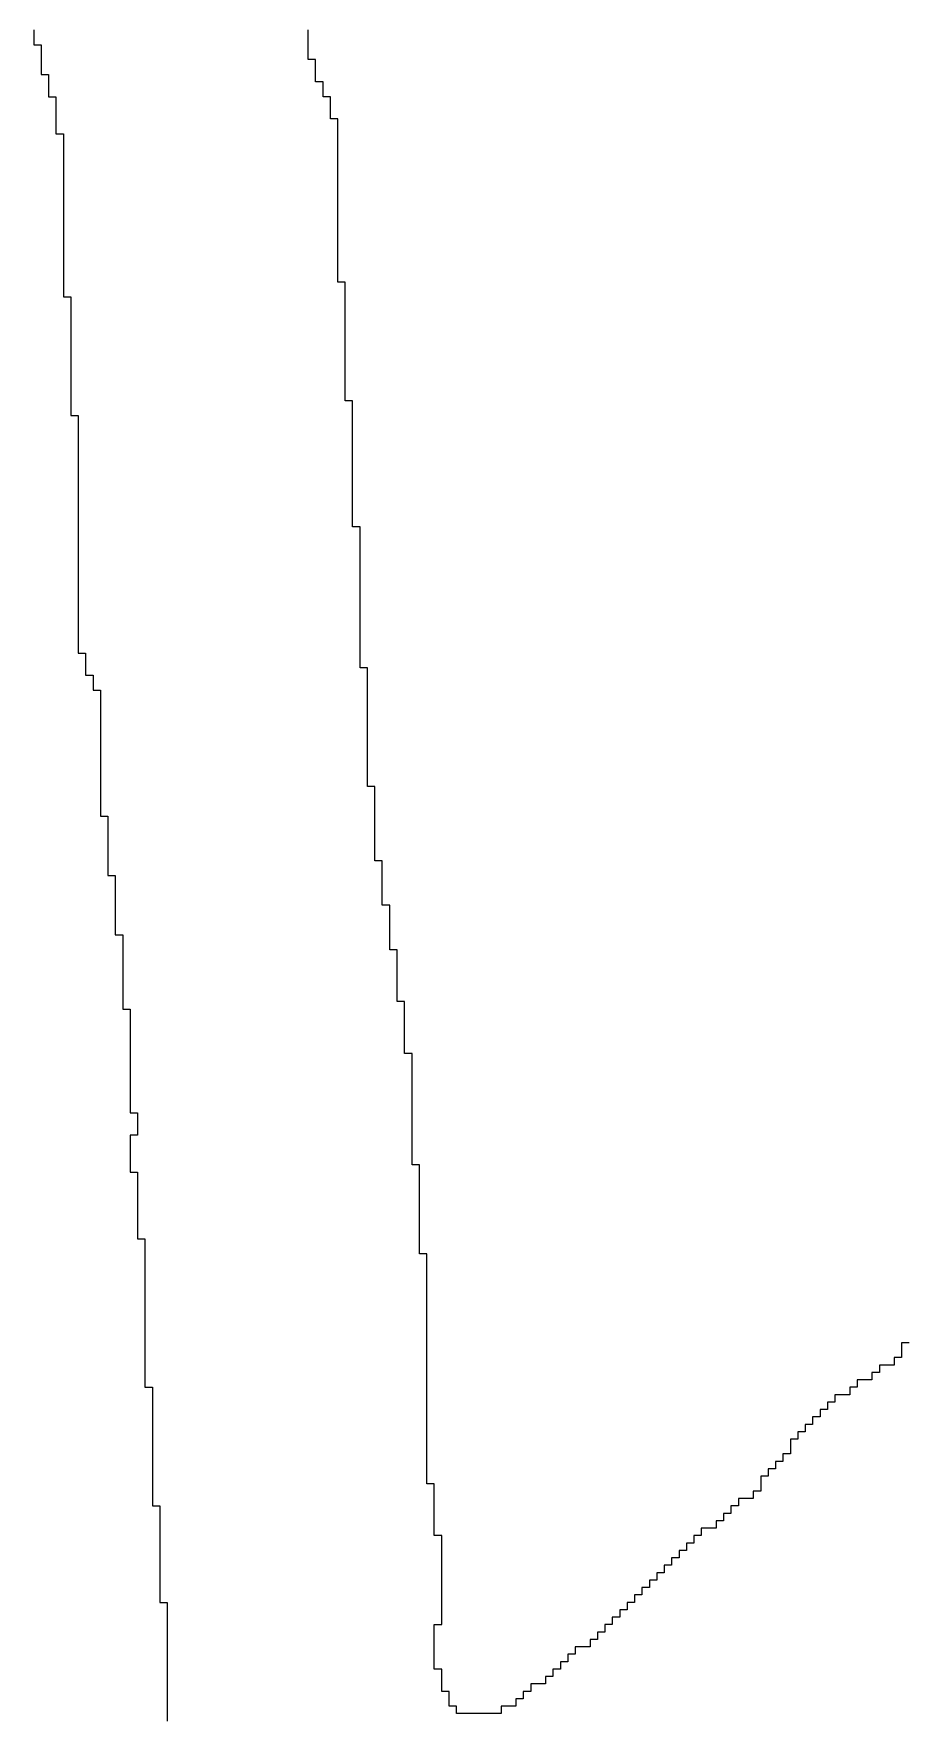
# Model space of a CAD drawing. Header units: millimetres. Extents: x 9.6 to 105, y 7.6 to 66.9.
# Drawn here: x 87.8037 to 87.9644, y 22.3076 to 22.6179 of the extents above; entities that cross this region are included whole.
import ezdxf

# ---------------------------------------------------------------- set-up
doc = ezdxf.new("R2010")
doc.units = ezdxf.units.MM
doc.layers.add('BottomOverlay', color=54, linetype='Continuous')

msp = doc.modelspace()

# ---------------------------------------------------------------- linework, layer by layer
at = {"layer": 'BottomOverlay'}
for p, q in [((87.80374, 22.61861), (87.80374, 22.61724)), ((87.80374, 22.61724), (87.80374, 22.61588)), ((87.80374, 22.61588), (87.80511, 22.61588)), ((87.80511, 22.61588), (87.80511, 22.61451)), ((87.85432, 22.61724), (87.85432, 22.61861)), ((87.85432, 22.61588), (87.85432, 22.61724)), ((87.85432, 22.61451), (87.85432, 22.61588)), ((87.80511, 22.61451), (87.80511, 22.61314)), ((87.80511, 22.61314), (87.80511, 22.61178)), ((87.85432, 22.61314), (87.85432, 22.61451)), ((87.85569, 22.61314), (87.85432, 22.61314)), ((87.85569, 22.61178), (87.85569, 22.61314)), ((87.80511, 22.61178), (87.80511, 22.61041)), ((87.80511, 22.61041), (87.80648, 22.61041)), ((87.80648, 22.61041), (87.80648, 22.60904)), ((87.85569, 22.61041), (87.85569, 22.61178)), ((87.85569, 22.60904), (87.85569, 22.61041)), ((87.80648, 22.60904), (87.80648, 22.60768)), ((87.80648, 22.60768), (87.80648, 22.60631)), ((87.80648, 22.60631), (87.80784, 22.60631)), ((87.80784, 22.60631), (87.80784, 22.60494)), ((87.85706, 22.60904), (87.85569, 22.60904)), ((87.85706, 22.60768), (87.85706, 22.60904)), ((87.85706, 22.60631), (87.85706, 22.60768)), ((87.85842, 22.60631), (87.85706, 22.60631)), ((87.85842, 22.60494), (87.85842, 22.60631)), ((87.80784, 22.60494), (87.80784, 22.60357)), ((87.80784, 22.60357), (87.80784, 22.60221)), ((87.85842, 22.60357), (87.85842, 22.60494)), ((87.85842, 22.60221), (87.85842, 22.60357)), ((87.80784, 22.60221), (87.80784, 22.60084)), ((87.80784, 22.60084), (87.80784, 22.59947)), ((87.85979, 22.60221), (87.85842, 22.60221)), ((87.85979, 22.60084), (87.85979, 22.60221)), ((87.85979, 22.59947), (87.85979, 22.60084)), ((87.80784, 22.59947), (87.80921, 22.59947)), ((87.80921, 22.59947), (87.80921, 22.59811)), ((87.80921, 22.59811), (87.80921, 22.59674)), ((87.85979, 22.59811), (87.85979, 22.59947)), ((87.85979, 22.59674), (87.85979, 22.59811)), ((87.80921, 22.59674), (87.80921, 22.59537)), ((87.80921, 22.59537), (87.80921, 22.59401)), ((87.80921, 22.59401), (87.80921, 22.59264)), ((87.85979, 22.59537), (87.85979, 22.59674)), ((87.85979, 22.59401), (87.85979, 22.59537)), ((87.85979, 22.59264), (87.85979, 22.59401)), ((87.80921, 22.59264), (87.80921, 22.59127)), ((87.80921, 22.59127), (87.80921, 22.5899)), ((87.85979, 22.59127), (87.85979, 22.59264)), ((87.85979, 22.5899), (87.85979, 22.59127)), ((87.80921, 22.5899), (87.80921, 22.58854)), ((87.80921, 22.58854), (87.80921, 22.58717)), ((87.85979, 22.58854), (87.85979, 22.5899)), ((87.85979, 22.58717), (87.85979, 22.58854)), ((87.80921, 22.58717), (87.80921, 22.5858)), ((87.80921, 22.5858), (87.80921, 22.58444)), ((87.85979, 22.5858), (87.85979, 22.58717)), ((87.85979, 22.58444), (87.85979, 22.5858)), ((87.80921, 22.58444), (87.80921, 22.58307)), ((87.80921, 22.58307), (87.80921, 22.5817)), ((87.80921, 22.5817), (87.80921, 22.58034)), ((87.85979, 22.58307), (87.85979, 22.58444)), ((87.85979, 22.5817), (87.85979, 22.58307)), ((87.85979, 22.58034), (87.85979, 22.5817)), ((87.80921, 22.58034), (87.80921, 22.57897)), ((87.80921, 22.57897), (87.80921, 22.5776)), ((87.85979, 22.57897), (87.85979, 22.58034)), ((87.85979, 22.5776), (87.85979, 22.57897)), ((87.80921, 22.5776), (87.80921, 22.57623)), ((87.80921, 22.57623), (87.80921, 22.57487)), ((87.85979, 22.57623), (87.85979, 22.5776)), ((87.85979, 22.57487), (87.85979, 22.57623)), ((87.80921, 22.57487), (87.80921, 22.5735)), ((87.80921, 22.5735), (87.80921, 22.57213)), ((87.80921, 22.57213), (87.80921, 22.57077)), ((87.85979, 22.5735), (87.85979, 22.57487)), ((87.85979, 22.57213), (87.85979, 22.5735)), ((87.86116, 22.57213), (87.85979, 22.57213)), ((87.86116, 22.57077), (87.86116, 22.57213)), ((87.80921, 22.57077), (87.80921, 22.5694)), ((87.80921, 22.5694), (87.81058, 22.5694)), ((87.81058, 22.5694), (87.81058, 22.56803)), ((87.86116, 22.5694), (87.86116, 22.57077)), ((87.86116, 22.56803), (87.86116, 22.5694)), ((87.81058, 22.56803), (87.81058, 22.56667)), ((87.81058, 22.56667), (87.81058, 22.5653)), ((87.86116, 22.56667), (87.86116, 22.56803)), ((87.86116, 22.5653), (87.86116, 22.56667)), ((87.81058, 22.5653), (87.81058, 22.56393)), ((87.81058, 22.56393), (87.81058, 22.56256)), ((87.86116, 22.56393), (87.86116, 22.5653)), ((87.86116, 22.56256), (87.86116, 22.56393)), ((87.81058, 22.56256), (87.81058, 22.5612)), ((87.81058, 22.5612), (87.81058, 22.55983)), ((87.81058, 22.55983), (87.81058, 22.55846)), ((87.86116, 22.5612), (87.86116, 22.56256)), ((87.86116, 22.55983), (87.86116, 22.5612)), ((87.86116, 22.55846), (87.86116, 22.55983)), ((87.81058, 22.55846), (87.81058, 22.55709)), ((87.81058, 22.55709), (87.81058, 22.55573)), ((87.86116, 22.55709), (87.86116, 22.55846)), ((87.86116, 22.55573), (87.86116, 22.55709)), ((87.81058, 22.55573), (87.81058, 22.55436)), ((87.81058, 22.55436), (87.81058, 22.553)), ((87.86116, 22.55436), (87.86116, 22.55573)), ((87.86116, 22.553), (87.86116, 22.55436)), ((87.81058, 22.553), (87.81058, 22.55163)), ((87.81058, 22.55163), (87.81058, 22.55026)), ((87.86116, 22.55163), (87.86116, 22.553)), ((87.86116, 22.55026), (87.86116, 22.55163)), ((87.81058, 22.55026), (87.81058, 22.54889)), ((87.81058, 22.54889), (87.81058, 22.54753)), ((87.81058, 22.54753), (87.81195, 22.54753)), ((87.81195, 22.54753), (87.81195, 22.54616)), ((87.86252, 22.55026), (87.86116, 22.55026)), ((87.86252, 22.54889), (87.86252, 22.55026)), ((87.86252, 22.54753), (87.86252, 22.54889)), ((87.86252, 22.54616), (87.86252, 22.54753)), ((87.81195, 22.54616), (87.81195, 22.54479)), ((87.81195, 22.54479), (87.81195, 22.54342)), ((87.86252, 22.54479), (87.86252, 22.54616)), ((87.86252, 22.54342), (87.86252, 22.54479)), ((87.81195, 22.54342), (87.81195, 22.54206)), ((87.81195, 22.54206), (87.81195, 22.54069)), ((87.86252, 22.54206), (87.86252, 22.54342)), ((87.86252, 22.54069), (87.86252, 22.54206)), ((87.81195, 22.54069), (87.81195, 22.53933)), ((87.81195, 22.53933), (87.81195, 22.53796)), ((87.81195, 22.53796), (87.81195, 22.53659)), ((87.86252, 22.53933), (87.86252, 22.54069)), ((87.86252, 22.53796), (87.86252, 22.53933)), ((87.86252, 22.53659), (87.86252, 22.53796)), ((87.81195, 22.53659), (87.81195, 22.53522)), ((87.81195, 22.53522), (87.81195, 22.53386)), ((87.86252, 22.53522), (87.86252, 22.53659)), ((87.86252, 22.53386), (87.86252, 22.53522)), ((87.81195, 22.53386), (87.81195, 22.53249)), ((87.81195, 22.53249), (87.81195, 22.53112)), ((87.86252, 22.53249), (87.86252, 22.53386)), ((87.86252, 22.53112), (87.86252, 22.53249)), ((87.81195, 22.53112), (87.81195, 22.52975)), ((87.81195, 22.52975), (87.81195, 22.52839)), ((87.86252, 22.52975), (87.86252, 22.53112)), ((87.86252, 22.52839), (87.86252, 22.52975)), ((87.81195, 22.52839), (87.81195, 22.52702)), ((87.81195, 22.52702), (87.81195, 22.52565)), ((87.81195, 22.52565), (87.81195, 22.52429)), ((87.86252, 22.52702), (87.86252, 22.52839)), ((87.86389, 22.52702), (87.86252, 22.52702)), ((87.86389, 22.52565), (87.86389, 22.52702)), ((87.86389, 22.52429), (87.86389, 22.52565)), ((87.81195, 22.52429), (87.81195, 22.52292)), ((87.81195, 22.52292), (87.81195, 22.52155)), ((87.86389, 22.52292), (87.86389, 22.52429)), ((87.86389, 22.52155), (87.86389, 22.52292)), ((87.81195, 22.52155), (87.81195, 22.52019)), ((87.81195, 22.52019), (87.81195, 22.51882)), ((87.86389, 22.52019), (87.86389, 22.52155)), ((87.86389, 22.51882), (87.86389, 22.52019)), ((87.81195, 22.51882), (87.81195, 22.51745)), ((87.81195, 22.51745), (87.81195, 22.51609)), ((87.86389, 22.51745), (87.86389, 22.51882)), ((87.86389, 22.51609), (87.86389, 22.51745)), ((87.81195, 22.51609), (87.81195, 22.51472)), ((87.81195, 22.51472), (87.81195, 22.51335)), ((87.81195, 22.51335), (87.81195, 22.51198)), ((87.86389, 22.51472), (87.86389, 22.51609)), ((87.86389, 22.51335), (87.86389, 22.51472)), ((87.86389, 22.51198), (87.86389, 22.51335)), ((87.81195, 22.51198), (87.81195, 22.51062)), ((87.81195, 22.51062), (87.81195, 22.50925)), ((87.86389, 22.51062), (87.86389, 22.51198)), ((87.86389, 22.50925), (87.86389, 22.51062)), ((87.81195, 22.50925), (87.81195, 22.50788)), ((87.81195, 22.50788), (87.81195, 22.50652)), ((87.86389, 22.50788), (87.86389, 22.50925)), ((87.86389, 22.50652), (87.86389, 22.50788)), ((87.81195, 22.50652), (87.81195, 22.50515)), ((87.81195, 22.50515), (87.81195, 22.50378)), ((87.86389, 22.50515), (87.86389, 22.50652)), ((87.86389, 22.50378), (87.86389, 22.50515)), ((87.81195, 22.50378), (87.81331, 22.50378)), ((87.81331, 22.50378), (87.81331, 22.50242)), ((87.81331, 22.50242), (87.81331, 22.50105)), ((87.81331, 22.50105), (87.81331, 22.49968)), ((87.86389, 22.50242), (87.86389, 22.50378)), ((87.86389, 22.50105), (87.86389, 22.50242)), ((87.86526, 22.50105), (87.86389, 22.50105)), ((87.86526, 22.49968), (87.86526, 22.50105)), ((87.81331, 22.49968), (87.81468, 22.49968)), ((87.81468, 22.49968), (87.81468, 22.49831)), ((87.81468, 22.49831), (87.81468, 22.49695)), ((87.86526, 22.49831), (87.86526, 22.49968)), ((87.86526, 22.49695), (87.86526, 22.49831)), ((87.81468, 22.49695), (87.81604, 22.49695)), ((87.81604, 22.49695), (87.81604, 22.49558)), ((87.81604, 22.49558), (87.81604, 22.49421)), ((87.86526, 22.49558), (87.86526, 22.49695)), ((87.86526, 22.49421), (87.86526, 22.49558)), ((87.81604, 22.49421), (87.81604, 22.49285)), ((87.81604, 22.49285), (87.81604, 22.49148)), ((87.81604, 22.49148), (87.81604, 22.49011)), ((87.86526, 22.49285), (87.86526, 22.49421)), ((87.86526, 22.49148), (87.86526, 22.49285)), ((87.86526, 22.49011), (87.86526, 22.49148)), ((87.81604, 22.49011), (87.81604, 22.48875)), ((87.81604, 22.48875), (87.81604, 22.48738)), ((87.86526, 22.48875), (87.86526, 22.49011)), ((87.86526, 22.48738), (87.86526, 22.48875)), ((87.81604, 22.48738), (87.81604, 22.48601)), ((87.81604, 22.48601), (87.81604, 22.48464)), ((87.86526, 22.48601), (87.86526, 22.48738)), ((87.86526, 22.48464), (87.86526, 22.48601)), ((87.81604, 22.48464), (87.81604, 22.48328)), ((87.81604, 22.48328), (87.81604, 22.48191)), ((87.86526, 22.48328), (87.86526, 22.48464)), ((87.86526, 22.48191), (87.86526, 22.48328)), ((87.81604, 22.48191), (87.81604, 22.48054)), ((87.81604, 22.48054), (87.81604, 22.47918)), ((87.81604, 22.47918), (87.81604, 22.47781)), ((87.86526, 22.48054), (87.86526, 22.48191)), ((87.86526, 22.47918), (87.86526, 22.48054)), ((87.86662, 22.47918), (87.86526, 22.47918)), ((87.86662, 22.47781), (87.86662, 22.47918)), ((87.81604, 22.47781), (87.81604, 22.47644)), ((87.81604, 22.47644), (87.81604, 22.47508)), ((87.86662, 22.47644), (87.86662, 22.47781)), ((87.86662, 22.47508), (87.86662, 22.47644)), ((87.81604, 22.47508), (87.81604, 22.47371)), ((87.81604, 22.47371), (87.81741, 22.47371)), ((87.81741, 22.47371), (87.81741, 22.47234)), ((87.86662, 22.47371), (87.86662, 22.47508)), ((87.86662, 22.47234), (87.86662, 22.47371)), ((87.81741, 22.47234), (87.81741, 22.47097)), ((87.81741, 22.47097), (87.81741, 22.46961)), ((87.86662, 22.47097), (87.86662, 22.47234)), ((87.86662, 22.46961), (87.86662, 22.47097)), ((87.81741, 22.46961), (87.81741, 22.46824)), ((87.81741, 22.46824), (87.81741, 22.46687)), ((87.81741, 22.46687), (87.81741, 22.4655)), ((87.86662, 22.46824), (87.86662, 22.46961)), ((87.86662, 22.46687), (87.86662, 22.46824)), ((87.86662, 22.4655), (87.86662, 22.46687)), ((87.81741, 22.4655), (87.81741, 22.46414)), ((87.81741, 22.46414), (87.81741, 22.46277)), ((87.86799, 22.4655), (87.86662, 22.4655)), ((87.86799, 22.46414), (87.86799, 22.4655)), ((87.86799, 22.46277), (87.86799, 22.46414)), ((87.81741, 22.46277), (87.81878, 22.46277)), ((87.81878, 22.46277), (87.81878, 22.46141)), ((87.81878, 22.46141), (87.81878, 22.46004)), ((87.86799, 22.46141), (87.86799, 22.46277)), ((87.86799, 22.46004), (87.86799, 22.46141)), ((87.81878, 22.46004), (87.81878, 22.45867)), ((87.81878, 22.45867), (87.81878, 22.4573)), ((87.81878, 22.4573), (87.81878, 22.45594)), ((87.86799, 22.45867), (87.86799, 22.46004)), ((87.86799, 22.4573), (87.86799, 22.45867)), ((87.86936, 22.4573), (87.86799, 22.4573)), ((87.86936, 22.45594), (87.86936, 22.4573)), ((87.81878, 22.45594), (87.81878, 22.45457)), ((87.81878, 22.45457), (87.81878, 22.4532)), ((87.86936, 22.45457), (87.86936, 22.45594)), ((87.86936, 22.4532), (87.86936, 22.45457)), ((87.81878, 22.4532), (87.81878, 22.45183)), ((87.81878, 22.45183), (87.82015, 22.45183)), ((87.82015, 22.45183), (87.82015, 22.45047)), ((87.86936, 22.45183), (87.86936, 22.4532)), ((87.86936, 22.45047), (87.86936, 22.45183)), ((87.82015, 22.45047), (87.82015, 22.4491)), ((87.82015, 22.4491), (87.82015, 22.44774)), ((87.86936, 22.4491), (87.86936, 22.45047)), ((87.87073, 22.4491), (87.86936, 22.4491)), ((87.87073, 22.44774), (87.87073, 22.4491)), ((87.82015, 22.44774), (87.82015, 22.44637)), ((87.82015, 22.44637), (87.82015, 22.445)), ((87.82015, 22.445), (87.82015, 22.44363)), ((87.87073, 22.44637), (87.87073, 22.44774)), ((87.87073, 22.445), (87.87073, 22.44637)), ((87.87073, 22.44363), (87.87073, 22.445)), ((87.82015, 22.44363), (87.82015, 22.44227)), ((87.82015, 22.44227), (87.82015, 22.4409)), ((87.87073, 22.44227), (87.87073, 22.44363)), ((87.87073, 22.4409), (87.87073, 22.44227)), ((87.82015, 22.4409), (87.82015, 22.43953)), ((87.82015, 22.43953), (87.82015, 22.43816)), ((87.87073, 22.43953), (87.87073, 22.4409)), ((87.87209, 22.43953), (87.87073, 22.43953)), ((87.87209, 22.43816), (87.87209, 22.43953)), ((87.82015, 22.43816), (87.82151, 22.43816)), ((87.82151, 22.43816), (87.82151, 22.4368)), ((87.82151, 22.4368), (87.82151, 22.43543)), ((87.87209, 22.4368), (87.87209, 22.43816)), ((87.87209, 22.43543), (87.87209, 22.4368)), ((87.82151, 22.43543), (87.82151, 22.43406)), ((87.82151, 22.43406), (87.82151, 22.4327)), ((87.82151, 22.4327), (87.82151, 22.43133)), ((87.87209, 22.43406), (87.87209, 22.43543)), ((87.87209, 22.4327), (87.87209, 22.43406)), ((87.87209, 22.43133), (87.87209, 22.4327)), ((87.82151, 22.43133), (87.82151, 22.42996)), ((87.82151, 22.42996), (87.82151, 22.4286)), ((87.87209, 22.42996), (87.87209, 22.43133)), ((87.87346, 22.42996), (87.87209, 22.42996)), ((87.87346, 22.4286), (87.87346, 22.42996)), ((87.82151, 22.4286), (87.82151, 22.42723)), ((87.82151, 22.42723), (87.82151, 22.42586)), ((87.87346, 22.42723), (87.87346, 22.4286)), ((87.87346, 22.42586), (87.87346, 22.42723)), ((87.82151, 22.42586), (87.82151, 22.4245)), ((87.82151, 22.4245), (87.82151, 22.42313)), ((87.87346, 22.4245), (87.87346, 22.42586)), ((87.87346, 22.42313), (87.87346, 22.4245)), ((87.82151, 22.42313), (87.82151, 22.42176)), ((87.82151, 22.42176), (87.82151, 22.42039)), ((87.82151, 22.42039), (87.82151, 22.41903)), ((87.87346, 22.42176), (87.87346, 22.42313)), ((87.87346, 22.42039), (87.87346, 22.42176)), ((87.87346, 22.41903), (87.87346, 22.42039)), ((87.82151, 22.41903), (87.82288, 22.41903)), ((87.82288, 22.41903), (87.82288, 22.41766)), ((87.82288, 22.41766), (87.82288, 22.41629)), ((87.87346, 22.41766), (87.87346, 22.41903)), ((87.87346, 22.41629), (87.87346, 22.41766)), ((87.82288, 22.41493), (87.82151, 22.41493)), ((87.82151, 22.41493), (87.82151, 22.41356)), ((87.82288, 22.41629), (87.82288, 22.41493)), ((87.87346, 22.41493), (87.87346, 22.41629)), ((87.87346, 22.41356), (87.87346, 22.41493)), ((87.82151, 22.41356), (87.82151, 22.41219)), ((87.82151, 22.41219), (87.82151, 22.41083)), ((87.82151, 22.41083), (87.82151, 22.40946)), ((87.87346, 22.41219), (87.87346, 22.41356)), ((87.87346, 22.41083), (87.87346, 22.41219)), ((87.87346, 22.40946), (87.87346, 22.41083)), ((87.82151, 22.40946), (87.82151, 22.40809)), ((87.82151, 22.40809), (87.82288, 22.40809)), ((87.82288, 22.40809), (87.82288, 22.40672)), ((87.87483, 22.40946), (87.87346, 22.40946)), ((87.87483, 22.40809), (87.87483, 22.40946)), ((87.87483, 22.40672), (87.87483, 22.40809)), ((87.82288, 22.40672), (87.82288, 22.40536)), ((87.82288, 22.40536), (87.82288, 22.40399)), ((87.87483, 22.40536), (87.87483, 22.40672)), ((87.87483, 22.40399), (87.87483, 22.40536)), ((87.82288, 22.40399), (87.82288, 22.40262)), ((87.82288, 22.40262), (87.82288, 22.40126)), ((87.87483, 22.40262), (87.87483, 22.40399)), ((87.87483, 22.40126), (87.87483, 22.40262)), ((87.82288, 22.40126), (87.82288, 22.39989)), ((87.82288, 22.39989), (87.82288, 22.39852)), ((87.82288, 22.39852), (87.82288, 22.39716)), ((87.87483, 22.39989), (87.87483, 22.40126)), ((87.87483, 22.39852), (87.87483, 22.39989)), ((87.87483, 22.39716), (87.87483, 22.39852)), ((87.82288, 22.39716), (87.82288, 22.39579)), ((87.82288, 22.39579), (87.82425, 22.39579)), ((87.82425, 22.39579), (87.82425, 22.39442)), ((87.87483, 22.39579), (87.87483, 22.39716)), ((87.87483, 22.39442), (87.87483, 22.39579)), ((87.82425, 22.39442), (87.82425, 22.39305)), ((87.82425, 22.39305), (87.82425, 22.39169)), ((87.87483, 22.39305), (87.87483, 22.39442)), ((87.87619, 22.39305), (87.87483, 22.39305)), ((87.87619, 22.39169), (87.87619, 22.39305)), ((87.82425, 22.39169), (87.82425, 22.39032)), ((87.82425, 22.39032), (87.82425, 22.38895)), ((87.87619, 22.39032), (87.87619, 22.39169)), ((87.87619, 22.38895), (87.87619, 22.39032)), ((87.82425, 22.38895), (87.82425, 22.38759)), ((87.82425, 22.38759), (87.82425, 22.38622)), ((87.82425, 22.38622), (87.82425, 22.38485)), ((87.87619, 22.38759), (87.87619, 22.38895)), ((87.87619, 22.38622), (87.87619, 22.38759)), ((87.87619, 22.38485), (87.87619, 22.38622)), ((87.82425, 22.38485), (87.82425, 22.38349)), ((87.82425, 22.38349), (87.82425, 22.38212)), ((87.87619, 22.38349), (87.87619, 22.38485)), ((87.87619, 22.38212), (87.87619, 22.38349)), ((87.82425, 22.38212), (87.82425, 22.38075)), ((87.82425, 22.38075), (87.82425, 22.37938)), ((87.87619, 22.38075), (87.87619, 22.38212)), ((87.87619, 22.37938), (87.87619, 22.38075)), ((87.82425, 22.37938), (87.82425, 22.37802)), ((87.82425, 22.37802), (87.82425, 22.37665)), ((87.82425, 22.37665), (87.82425, 22.37528)), ((87.87619, 22.37802), (87.87619, 22.37938)), ((87.87619, 22.37665), (87.87619, 22.37802)), ((87.87619, 22.37528), (87.87619, 22.37665)), ((87.96505, 22.37665), (87.96368, 22.37665)), ((87.96368, 22.37665), (87.96368, 22.37528)), ((87.82425, 22.37528), (87.82425, 22.37392)), ((87.82425, 22.37392), (87.82425, 22.37255)), ((87.87619, 22.37392), (87.87619, 22.37528)), ((87.87619, 22.37255), (87.87619, 22.37392)), ((87.96368, 22.37392), (87.96232, 22.37392)), ((87.96232, 22.37392), (87.96232, 22.37255)), ((87.96368, 22.37528), (87.96368, 22.37392)), ((87.82425, 22.37255), (87.82425, 22.37118)), ((87.82425, 22.37118), (87.82425, 22.36982)), ((87.87619, 22.37118), (87.87619, 22.37255)), ((87.87619, 22.36982), (87.87619, 22.37118)), ((87.95958, 22.37118), (87.95821, 22.37118)), ((87.95821, 22.37118), (87.95821, 22.36982)), ((87.96232, 22.37255), (87.95958, 22.37255)), ((87.95958, 22.37255), (87.95958, 22.37118)), ((87.82425, 22.36982), (87.82425, 22.36845)), ((87.82425, 22.36845), (87.82561, 22.36845)), ((87.82561, 22.36845), (87.82561, 22.36708)), ((87.87619, 22.36845), (87.87619, 22.36982)), ((87.87619, 22.36708), (87.87619, 22.36845)), ((87.95548, 22.36845), (87.95411, 22.36845)), ((87.95411, 22.36845), (87.95411, 22.36708)), ((87.95821, 22.36982), (87.95548, 22.36982)), ((87.95548, 22.36982), (87.95548, 22.36845)), ((87.82561, 22.36708), (87.82561, 22.36571)), ((87.82561, 22.36571), (87.82561, 22.36435)), ((87.82561, 22.36435), (87.82561, 22.36298)), ((87.87619, 22.36571), (87.87619, 22.36708)), ((87.87619, 22.36435), (87.87619, 22.36571)), ((87.87619, 22.36298), (87.87619, 22.36435)), ((87.95001, 22.36435), (87.94865, 22.36435)), ((87.94865, 22.36435), (87.94865, 22.36298)), ((87.95138, 22.36571), (87.95001, 22.36571)), ((87.95001, 22.36571), (87.95001, 22.36435)), ((87.95411, 22.36708), (87.95138, 22.36708)), ((87.95138, 22.36708), (87.95138, 22.36571)), ((87.82561, 22.36298), (87.82561, 22.36161)), ((87.82561, 22.36161), (87.82561, 22.36024)), ((87.87619, 22.36161), (87.87619, 22.36298)), ((87.87619, 22.36024), (87.87619, 22.36161)), ((87.94728, 22.36161), (87.94591, 22.36161)), ((87.94591, 22.36161), (87.94591, 22.36024)), ((87.94865, 22.36298), (87.94728, 22.36298)), ((87.94728, 22.36298), (87.94728, 22.36161)), ((87.82561, 22.36024), (87.82561, 22.35888)), ((87.82561, 22.35888), (87.82561, 22.35751)), ((87.87619, 22.35888), (87.87619, 22.36024)), ((87.87619, 22.35751), (87.87619, 22.35888)), ((87.94454, 22.35888), (87.94318, 22.35888)), ((87.94318, 22.35888), (87.94318, 22.35751)), ((87.94591, 22.36024), (87.94454, 22.36024)), ((87.94454, 22.36024), (87.94454, 22.35888)), ((87.82561, 22.35751), (87.82561, 22.35615)), ((87.82561, 22.35615), (87.82561, 22.35478)), ((87.87619, 22.35615), (87.87619, 22.35751)), ((87.87619, 22.35478), (87.87619, 22.35615)), ((87.94318, 22.35615), (87.94181, 22.35615)), ((87.94181, 22.35615), (87.94181, 22.35478)), ((87.94318, 22.35751), (87.94318, 22.35615)), ((87.82561, 22.35478), (87.82561, 22.35341)), ((87.82561, 22.35341), (87.82561, 22.35204)), ((87.82561, 22.35204), (87.82561, 22.35068)), ((87.87619, 22.35341), (87.87619, 22.35478)), ((87.87619, 22.35204), (87.87619, 22.35341)), ((87.87619, 22.35068), (87.87619, 22.35204)), ((87.93908, 22.35204), (87.93771, 22.35204)), ((87.93771, 22.35204), (87.93771, 22.35068)), ((87.94044, 22.35341), (87.93908, 22.35341)), ((87.93908, 22.35341), (87.93908, 22.35204)), ((87.94181, 22.35478), (87.94044, 22.35478)), ((87.94044, 22.35478), (87.94044, 22.35341)), ((87.82561, 22.35068), (87.82561, 22.34931)), ((87.82561, 22.34931), (87.82561, 22.34794)), ((87.87756, 22.35068), (87.87619, 22.35068)), ((87.87756, 22.34931), (87.87756, 22.35068)), ((87.87756, 22.34794), (87.87756, 22.34931)), ((87.93771, 22.34931), (87.93634, 22.34931)), ((87.93634, 22.34931), (87.93634, 22.34794)), ((87.93771, 22.35068), (87.93771, 22.34931)), ((87.82561, 22.34794), (87.82561, 22.34657)), ((87.82561, 22.34657), (87.82698, 22.34657)), ((87.82698, 22.34657), (87.82698, 22.34521)), ((87.87756, 22.34657), (87.87756, 22.34794)), ((87.87756, 22.34521), (87.87756, 22.34657)), ((87.93361, 22.34657), (87.93224, 22.34657)), ((87.93224, 22.34657), (87.93224, 22.34521)), ((87.93634, 22.34794), (87.93361, 22.34794)), ((87.93361, 22.34794), (87.93361, 22.34657)), ((87.82698, 22.34521), (87.82698, 22.34384)), ((87.82698, 22.34384), (87.82698, 22.34248)), ((87.82698, 22.34248), (87.82698, 22.34111)), ((87.87756, 22.34384), (87.87756, 22.34521)), ((87.87756, 22.34248), (87.87756, 22.34384)), ((87.87756, 22.34111), (87.87756, 22.34248)), ((87.92951, 22.34248), (87.92677, 22.34248)), ((87.92677, 22.34248), (87.92677, 22.34111)), ((87.93087, 22.34384), (87.92951, 22.34384)), ((87.92951, 22.34384), (87.92951, 22.34248)), ((87.93224, 22.34521), (87.93087, 22.34521)), ((87.93087, 22.34521), (87.93087, 22.34384)), ((87.82698, 22.34111), (87.82698, 22.33974)), ((87.82698, 22.33974), (87.82698, 22.33837)), ((87.87893, 22.34111), (87.87756, 22.34111)), ((87.87893, 22.33974), (87.87893, 22.34111)), ((87.87893, 22.33837), (87.87893, 22.33974)), ((87.92541, 22.33974), (87.92404, 22.33974)), ((87.92404, 22.33974), (87.92404, 22.33837)), ((87.92677, 22.34111), (87.92541, 22.34111)), ((87.92541, 22.34111), (87.92541, 22.33974)), ((87.82698, 22.33837), (87.82698, 22.33701)), ((87.82698, 22.33701), (87.82698, 22.33564)), ((87.87893, 22.33701), (87.87893, 22.33837)), ((87.87893, 22.33564), (87.87893, 22.33701)), ((87.92267, 22.33701), (87.9213, 22.33701)), ((87.9213, 22.33701), (87.9213, 22.33564)), ((87.92404, 22.33837), (87.92267, 22.33837)), ((87.92267, 22.33837), (87.92267, 22.33701)), ((87.82698, 22.33564), (87.82698, 22.33427)), ((87.82698, 22.33427), (87.82698, 22.3329)), ((87.87893, 22.33427), (87.87893, 22.33564)), ((87.87893, 22.3329), (87.87893, 22.33427)), ((87.91994, 22.33427), (87.91857, 22.33427)), ((87.91857, 22.33427), (87.91857, 22.3329)), ((87.9213, 22.33564), (87.91994, 22.33564)), ((87.91994, 22.33564), (87.91994, 22.33427)), ((87.82698, 22.3329), (87.82698, 22.33154)), ((87.82698, 22.33154), (87.82698, 22.33017)), ((87.82698, 22.33017), (87.82698, 22.3288)), ((87.87893, 22.33154), (87.87893, 22.3329)), ((87.87893, 22.33017), (87.87893, 22.33154)), ((87.87893, 22.3288), (87.87893, 22.33017)), ((87.91584, 22.33017), (87.91447, 22.33017)), ((87.91447, 22.33017), (87.91447, 22.3288)), ((87.9172, 22.33154), (87.91584, 22.33154)), ((87.91584, 22.33154), (87.91584, 22.33017)), ((87.91857, 22.3329), (87.9172, 22.3329)), ((87.9172, 22.3329), (87.9172, 22.33154)), ((87.82698, 22.3288), (87.82835, 22.3288)), ((87.82835, 22.3288), (87.82835, 22.32744)), ((87.82835, 22.32744), (87.82835, 22.32607)), ((87.87893, 22.32744), (87.87893, 22.3288)), ((87.87893, 22.32607), (87.87893, 22.32744)), ((87.9131, 22.32744), (87.91174, 22.32744)), ((87.91174, 22.32744), (87.91174, 22.32607)), ((87.91447, 22.3288), (87.9131, 22.3288)), ((87.9131, 22.3288), (87.9131, 22.32744)), ((87.82835, 22.32607), (87.82835, 22.3247)), ((87.82835, 22.3247), (87.82835, 22.32334)), ((87.87756, 22.32334), (87.87756, 22.3247)), ((87.87756, 22.3247), (87.87893, 22.3247)), ((87.87893, 22.3247), (87.87893, 22.32607)), ((87.91037, 22.3247), (87.909, 22.3247)), ((87.909, 22.3247), (87.909, 22.32334)), ((87.91174, 22.32607), (87.91037, 22.32607)), ((87.91037, 22.32607), (87.91037, 22.3247)), ((87.82835, 22.32334), (87.82835, 22.32197)), ((87.82835, 22.32197), (87.82835, 22.3206)), ((87.87756, 22.32197), (87.87756, 22.32334)), ((87.87756, 22.3206), (87.87756, 22.32197)), ((87.90763, 22.32197), (87.90627, 22.32197)), ((87.90627, 22.32197), (87.90627, 22.3206)), ((87.909, 22.32334), (87.90763, 22.32334)), ((87.90763, 22.32334), (87.90763, 22.32197)), ((87.82835, 22.3206), (87.82835, 22.31924)), ((87.82835, 22.31924), (87.82835, 22.31787)), ((87.82835, 22.31787), (87.82835, 22.3165)), ((87.87756, 22.31924), (87.87756, 22.3206)), ((87.87756, 22.31787), (87.87756, 22.31924)), ((87.87756, 22.3165), (87.87756, 22.31787)), ((87.90217, 22.31787), (87.9008, 22.31787)), ((87.9008, 22.31787), (87.9008, 22.3165)), ((87.90354, 22.31924), (87.90217, 22.31924)), ((87.90217, 22.31924), (87.90217, 22.31787)), ((87.90627, 22.3206), (87.90354, 22.3206)), ((87.90354, 22.3206), (87.90354, 22.31924)), ((87.82835, 22.3165), (87.82835, 22.31513)), ((87.82835, 22.31513), (87.82835, 22.31377)), ((87.87893, 22.3165), (87.87756, 22.3165)), ((87.87893, 22.31513), (87.87893, 22.3165)), ((87.87893, 22.31377), (87.87893, 22.31513)), ((87.89943, 22.31513), (87.89807, 22.31513)), ((87.89807, 22.31513), (87.89807, 22.31377)), ((87.9008, 22.3165), (87.89943, 22.3165)), ((87.89943, 22.3165), (87.89943, 22.31513)), ((87.82835, 22.31377), (87.82835, 22.3124)), ((87.82835, 22.3124), (87.82835, 22.31103)), ((87.87893, 22.3124), (87.87893, 22.31377)), ((87.88029, 22.3124), (87.87893, 22.3124)), ((87.88029, 22.31103), (87.88029, 22.3124)), ((87.89533, 22.3124), (87.89396, 22.3124)), ((87.89396, 22.3124), (87.89396, 22.31103)), ((87.89807, 22.31377), (87.89533, 22.31377)), ((87.89533, 22.31377), (87.89533, 22.3124)), ((87.82835, 22.31103), (87.82835, 22.30967)), ((87.82835, 22.30967), (87.82835, 22.3083)), ((87.88029, 22.30967), (87.88029, 22.31103)), ((87.88166, 22.30967), (87.88029, 22.30967)), ((87.88166, 22.3083), (87.88166, 22.30967)), ((87.8926, 22.30967), (87.88986, 22.30967)), ((87.88986, 22.30967), (87.88986, 22.3083)), ((87.89396, 22.31103), (87.8926, 22.31103)), ((87.8926, 22.31103), (87.8926, 22.30967)), ((87.82835, 22.3083), (87.82835, 22.30693)), ((87.88986, 22.3083), (87.88166, 22.3083))]:
    msp.add_line(p, q, dxfattribs=at)

doc.saveas('drawing.dxf')
